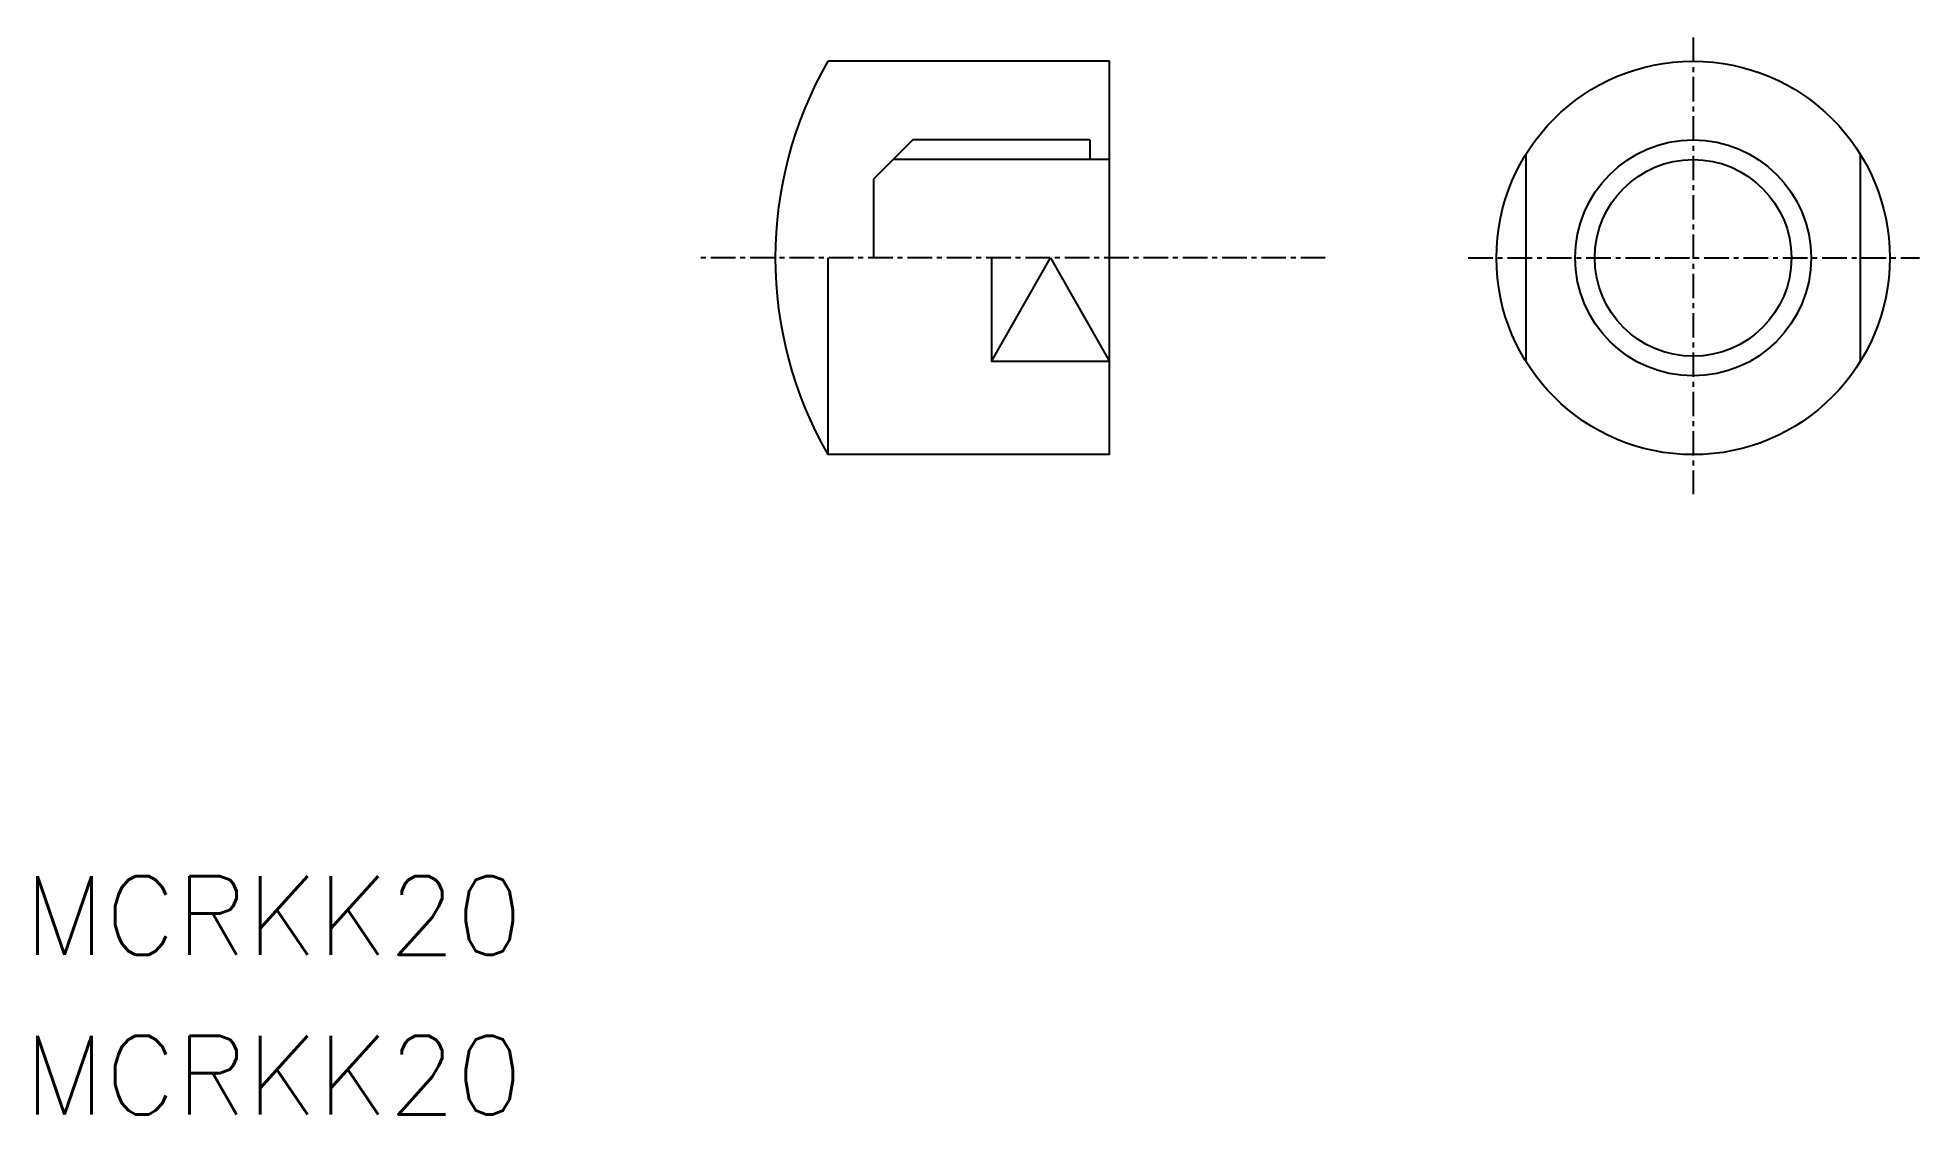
# Model space of a CAD drawing. Extents: x -164.3 to -68.7, y 1541.2 to 1595.9.
import ezdxf

# ---------------------------------------------------------------- set-up
doc = ezdxf.new("R2010")
doc.units = 0
doc.linetypes.add('CENTER', pattern=[2, 1.25, -0.25, 0.25, -0.25])
doc.layers.get('0').update_dxf_attribs({"linetype": 'CONTINUOUS'})
doc.layers.add('CENTER', color=1, linetype='CENTER')
doc.styles.get("Standard").update_dxf_attribs({"font": 'txt.shx', "bigfont": 'bigfont.shx'})

msp = doc.modelspace()

# ---------------------------------------------------------------- linework, layer by layer
at = {"linetype": 'CONTINUOUS'}
for p, q in [((-109.839, 1594.693), (-124.159, 1594.693)), ((-109.839, 1574.693), (-109.839, 1594.693)), ((-88.667, 1589.961), (-88.667, 1579.425)), ((-71.667, 1589.961), (-71.667, 1579.425)), ((-124.159, 1584.693), (-124.159, 1574.693)), ((-115.839, 1584.693), (-115.839, 1579.425)), ((-115.839, 1579.425), (-112.839, 1584.693)), ((-112.839, 1584.693), (-109.839, 1579.425)), ((-109.839, 1579.425), (-115.839, 1579.425)), ((-109.839, 1574.693), (-124.159, 1574.693))]:
    msp.add_line(p, q, dxfattribs=at)
at = {"color": 7, "linetype": 'CONTINUOUS'}
for p, q in [((-119.839, 1590.693), (-121.839, 1588.693)), ((-110.839, 1590.693), (-119.839, 1590.693)), ((-110.839, 1590.693), (-110.839, 1589.693)), ((-109.839, 1589.693), (-110.839, 1589.693)), ((-121.839, 1588.693), (-121.839, 1584.693))]:
    msp.add_line(p, q, dxfattribs=at)
at = {"color": 3}
msp.add_line((-110.839, 1589.693), (-120.839, 1589.693), dxfattribs=at)
at = {"linetype": 'CONTINUOUS'}
for radius in [10, 5]:
    msp.add_circle((-80.167, 1584.693), radius, dxfattribs=at)
at = {"color": 3}
msp.add_circle((-80.167, 1584.693), 6, dxfattribs=at)
at = {"linetype": 'CONTINUOUS'}
msp.add_arc((-106.839, 1584.693), 20, 150, 210, dxfattribs=at)
at = {"layer": 'CENTER', "color": 1, "linetype": 'CENTER'}
for p, q in [((-80.167, 1595.89), (-80.167, 1572.674)), ((-98.869, 1584.693), (-130.727, 1584.693)), ((-91.603, 1584.693), (-68.662, 1584.693))]:
    msp.add_line(p, q, dxfattribs=at)

# ---------------------------------------------------------------- texts
for p in [(-165.035, 1549.265), (-165.035, 1541.155)]:
    msp.add_text('MCRKK20', height=4).set_placement(p)

doc.saveas('drawing.dxf')
